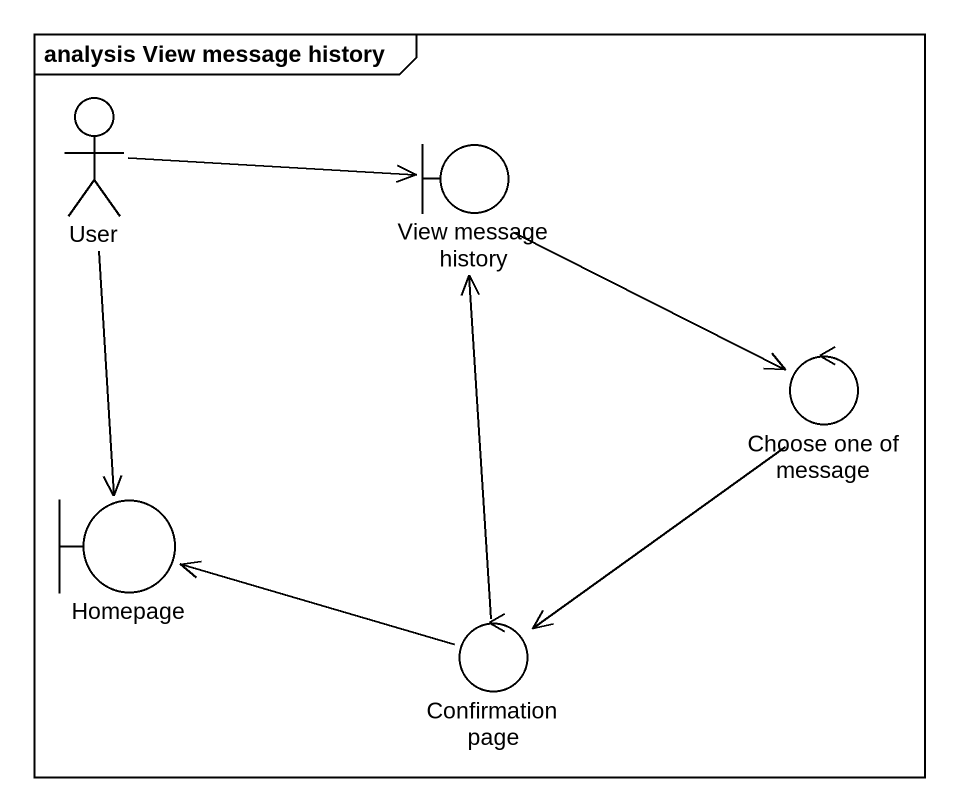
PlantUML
@startuml
mainframe analysis View message history
actor User
boundary "View message history" as View_message_history
control "Choose one of message" as Choose_one_of_message
boundary Homepage
control "Confirmation page" as Confirmation_page
User -right-> View_message_history
User --> Homepage
View_message_history --> Choose_one_of_message
Choose_one_of_message --> Confirmation_page
Confirmation_page -up-> View_message_history
Confirmation_page -left-> Homepage
@enduml
